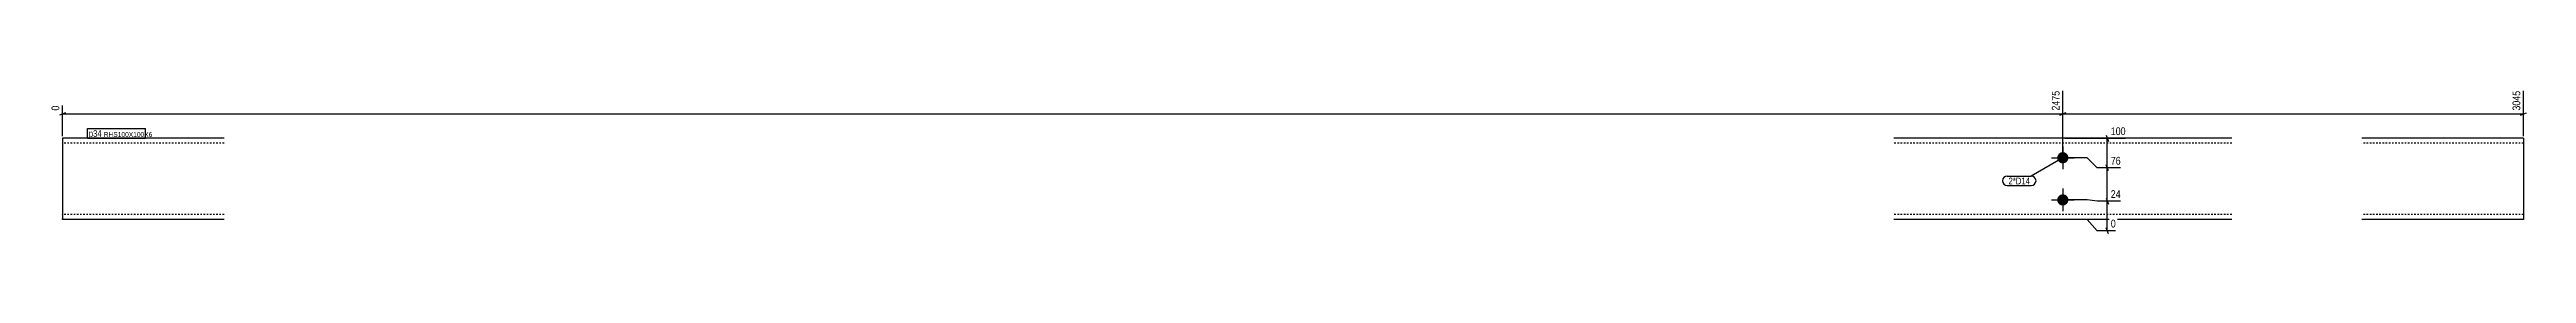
# Model space of a CAD drawing. Header units: millimetres. Extents: x 8 to 11991, y -5 to 186.
# Drawn here: x 8926 to 11991, y 8 to 186 of the extents above; entities that cross this region are included whole.
import ezdxf

# ---------------------------------------------------------------- set-up
doc = ezdxf.new("R2010")
doc.units = ezdxf.units.MM
doc.linetypes.add('DXK_LINE_DOT2', pattern=[3.9198, 1.9599, -1.9599])
for name, color, linetype in [('MÅLSÆTNING', 7, 'Continuous'), ('STÅL', 7, 'Continuous'), ('TEKST', 7, 'Continuous')]:
    doc.layers.add(name, color=color, linetype=linetype)
doc.styles.add('Arial Narrow', font='ARIALN.TTF', dxfattribs={"height": 0.2})

msp = doc.modelspace()

# ---------------------------------------------------------------- hatches: boundary and pattern name
at = {"layer": 'STÅL', "linetype": 'Continuous'}
for points in [[(11417.3, 108.3, -1), (11417.3, 94.3, -1)], [(11417.3, 56.3, -1), (11417.3, 42.3, -1)]]:
    msp.add_hatch(color=3, dxfattribs=at).paths.add_polyline_path(points)

# ---------------------------------------------------------------- linework, layer by layer
at = {"layer": 'MÅLSÆTNING', "color": 7, "linetype": 'Continuous'}
for p, q in [((8946, 156.8), (8938.5, 153.8)), ((8942.3, 127.8), (8942.3, 165.6)), ((8942.3, 155.3), (11417.3, 155.3)), ((11421, 156.8), (11413.5, 153.8)), ((11413.5, 153.8), (11421, 156.8)), ((11417.3, 103.8), (11417.3, 183.9)), ((11417.3, 103.8), (11417.3, 183.9)), ((11417.3, 155.3), (11987.3, 155.3)), ((11983.5, 153.8), (11991, 156.8)), ((11987.3, 127.8), (11987.3, 183.9)), ((11419.8, 125.3), (11494.9, 125.3)), ((11470.9, 129), (11473.9, 121.5)), ((11472.4, 88.8), (11472.4, 125.3)), ((11447.4, 101.3), (11419.8, 101.3)), ((11447.4, 101.3), (11419.8, 101.3)), ((11459.9, 88.8), (11447.4, 101.3)), ((11459.9, 88.8), (11447.4, 101.3)), ((11473.9, 85), (11470.9, 92.5)), ((11473.9, 85), (11470.9, 92.5)), ((11488.8, 88.8), (11459.9, 88.8)), ((11488.8, 88.8), (11459.9, 88.8)), ((11447.4, 49.2), (11419.8, 49.2)), ((11447.4, 49.2), (11419.8, 49.2)), ((11459.9, 47.7), (11447.4, 49.2)), ((11488.8, 47.7), (11459.9, 47.7)), ((11470.9, 51.5), (11473.9, 44)), ((11472.4, 11.3), (11472.4, 47.7)), ((11447.4, 25.3), (11419.8, 25.3)), ((11459.9, 11.3), (11447.4, 25.3)), ((11482.7, 11.3), (11459.9, 11.3)), ((11473.9, 7.5), (11470.9, 15))]:
    msp.add_line(p, q, dxfattribs=at)
at = {"layer": 'STÅL', "color": 2, "linetype": 'Continuous'}
for p, q in [((9142.3, 125.3), (8942.3, 125.3)), ((8942.3, 125.3), (8942.3, 26.2)), ((11626.3, 125.3), (11208.3, 125.3)), ((11987.3, 125.3), (11787.3, 125.3)), ((11987.3, 125.3), (11987.3, 25.3)), ((8942.3, 25.3), (8942.3, 26.2)), ((9142.3, 25.3), (8942.3, 25.3)), ((11626.3, 25.3), (11208.3, 25.3)), ((11987.3, 25.3), (11787.3, 25.3))]:
    msp.add_line(p, q, dxfattribs=at)
at = {"layer": 'STÅL', "color": 7, "linetype": 'DXK_LINE_DOT2'}
for p, q in [((9142.3, 119.3), (8942.3, 119.3)), ((11626.3, 119.3), (11208.3, 119.3)), ((11987.3, 119.3), (11787.3, 119.3)), ((8942.3, 31.3), (8942.3, 31.7)), ((9142.3, 31.3), (8942.3, 31.3)), ((11626.3, 31.3), (11208.3, 31.3)), ((11987.3, 31.3), (11787.3, 31.3)), ((11987.3, 31.3), (11987.3, 31.7))]:
    msp.add_line(p, q, dxfattribs=at)
at = {"layer": 'STÅL', "color": 3, "linetype": 'Continuous'}
for p, q in [((11403.3, 101.3), (11431.3, 101.3)), ((11417.3, 115.3), (11417.3, 87.3)), ((11417.3, 63.3), (11417.3, 35.3)), ((11403.3, 49.2), (11431.3, 49.2))]:
    msp.add_line(p, q, dxfattribs=at)

# ---------------------------------------------------------------- wipeouts: each hides what was drawn before it
at = {"color": 0}
msp.add_wipeout([(11376.8, 68.5), (11376.8, 77.3), (11350.1, 77.3), (11350.1, 68.5)], dxfattribs=at).dxf.layer = 'TEKST'

# ---------------------------------------------------------------- next in the draw order: wipeouts: each hides what was drawn before it
at = {"color": 0, "linetype": 'Continuous'}
for points in [[(11415.3, 185.9), (11401.3, 185.9), (11401.3, 157.5), (11415.3, 157.5)], [(11985.3, 185.9), (11971.3, 185.9), (11971.3, 157.5), (11985.3, 157.5)], [(8940.3, 167.6), (8926.3, 167.6), (8926.3, 157.5), (8940.3, 157.5)], [(11496.9, 127.3), (11496.9, 141.3), (11474.7, 141.3), (11474.7, 127.3)], [(11490.8, 49.7), (11490.8, 63.7), (11474.7, 63.7), (11474.7, 49.7)], [(11484.7, 13.3), (11484.7, 27.3), (11474.7, 27.3), (11474.7, 13.3)]]:
    msp.add_wipeout(points, dxfattribs=at).dxf.layer = 'MÅLSÆTNING'
at = {"color": 0}
for points in [[(8990.7, 127), (8990.7, 135.8), (8974.8, 135.8), (8974.8, 127)], [(11376.8, 68.5), (11376.8, 77.3), (11350.1, 77.3), (11350.1, 68.5)]]:
    msp.add_wipeout(points, dxfattribs=at).dxf.layer = 'TEKST'

# ---------------------------------------------------------------- next in the draw order: linework, layer by layer
at = {"layer": 'MÅLSÆTNING', "color": 7, "linetype": 'Continuous'}
for p, q in [((11472.4, 47.7), (11472.4, 88.8)), ((11459.9, 47.7), (11447.4, 49.2)), ((11488.8, 47.7), (11459.9, 47.7)), ((11470.9, 51.5), (11473.9, 44))]:
    msp.add_line(p, q, dxfattribs=at)
at = {"layer": 'TEKST', "color": 7, "linetype": 'Continuous'}
for p, q in [((11417.3, 101.3), (11378.3, 78.8)), ((11348.6, 78.8), (11378.3, 78.8)), ((11348.6, 67), (11378.3, 67))]:
    msp.add_line(p, q, dxfattribs=at)
for centre, start, end in [((11348.6, 72.9), 90, 270), ((11378.3, 72.9), 270, 90)]:
    msp.add_arc(centre, 5.87, start, end, dxfattribs=at)

# ---------------------------------------------------------------- next in the draw order: texts
at = {"layer": 'MÅLSÆTNING', "color": 3, "linetype": 'Continuous', "style": 'Arial Narrow'}
for s, p in [('0', (8938.3, 159.5)), ('2475', (11413.3, 159.5)), ('3045', (11983.3, 159.5))]:
    msp.add_text(s, height=9.54, rotation=90.0002, dxfattribs=at).set_placement(p)
for s, p in [('100', (11476.7, 129.3)), ('24', (11476.7, 51.7)), ('0', (11476.7, 15.3))]:
    msp.add_text(s, height=9.54, dxfattribs=at).set_placement(p)
at = {"layer": 'TEKST', "color": 3, "style": 'Arial Narrow'}
msp.add_text('2*D14', height=8.35, dxfattribs=at).set_placement((11350.1, 68.5))

# ---------------------------------------------------------------- next in the draw order: wipeouts: each hides what was drawn before it
at = {"color": 0}
msp.add_wipeout([(8990.7, 127), (8990.7, 135.8), (8974.8, 135.8), (8974.8, 127)], dxfattribs=at).dxf.layer = 'TEKST'

# ---------------------------------------------------------------- next in the draw order: linework, layer by layer
at = {"layer": 'TEKST', "color": 7, "linetype": 'Continuous'}
msp.add_line((8973.3, 125.5), (8973.3, 137.3), dxfattribs=at)

# ---------------------------------------------------------------- next in the draw order: wipeouts: each hides what was drawn before it
at = {"color": 0, "linetype": 'Continuous'}
msp.add_wipeout([(11490.8, 90.8), (11490.8, 104.8), (11474.7, 104.8), (11474.7, 90.8)], dxfattribs=at).dxf.layer = 'MÅLSÆTNING'
at = {"color": 0}
msp.add_wipeout([(9043.6, 127), (9043.6, 133.3), (8993.4, 133.3), (8993.4, 127)], dxfattribs=at).dxf.layer = 'TEKST'

# ---------------------------------------------------------------- next in the draw order: texts
at = {"layer": 'MÅLSÆTNING', "color": 3, "linetype": 'Continuous', "style": 'Arial Narrow'}
msp.add_text('76', height=9.54, dxfattribs=at).set_placement((11476.7, 92.8))

# ---------------------------------------------------------------- next in the draw order: wipeouts: each hides what was drawn before it
at = {"color": 0}
msp.add_wipeout([(9043.6, 127), (9043.6, 133.3), (8993.4, 133.3), (8993.4, 127)], dxfattribs=at).dxf.layer = 'TEKST'

# ---------------------------------------------------------------- next in the draw order: linework, layer by layer
at = {"layer": 'TEKST', "color": 7, "linetype": 'Continuous'}
for p, q in [((8973.3, 137.3), (9045.1, 137.3)), ((8973.3, 125.5), (9045.1, 125.5)), ((9045.1, 125.5), (9045.1, 137.3))]:
    msp.add_line(p, q, dxfattribs=at)

# ---------------------------------------------------------------- next in the draw order: texts
at = {"layer": 'TEKST', "color": 3, "style": 'Arial Narrow'}
for s, height, p in [('p34', 8.35, (8974.8, 127)), ('RHS100X100X6', 5.965, (8993.4, 127))]:
    msp.add_text(s, height=height, dxfattribs=at).set_placement(p)

doc.saveas('drawing.dxf')
